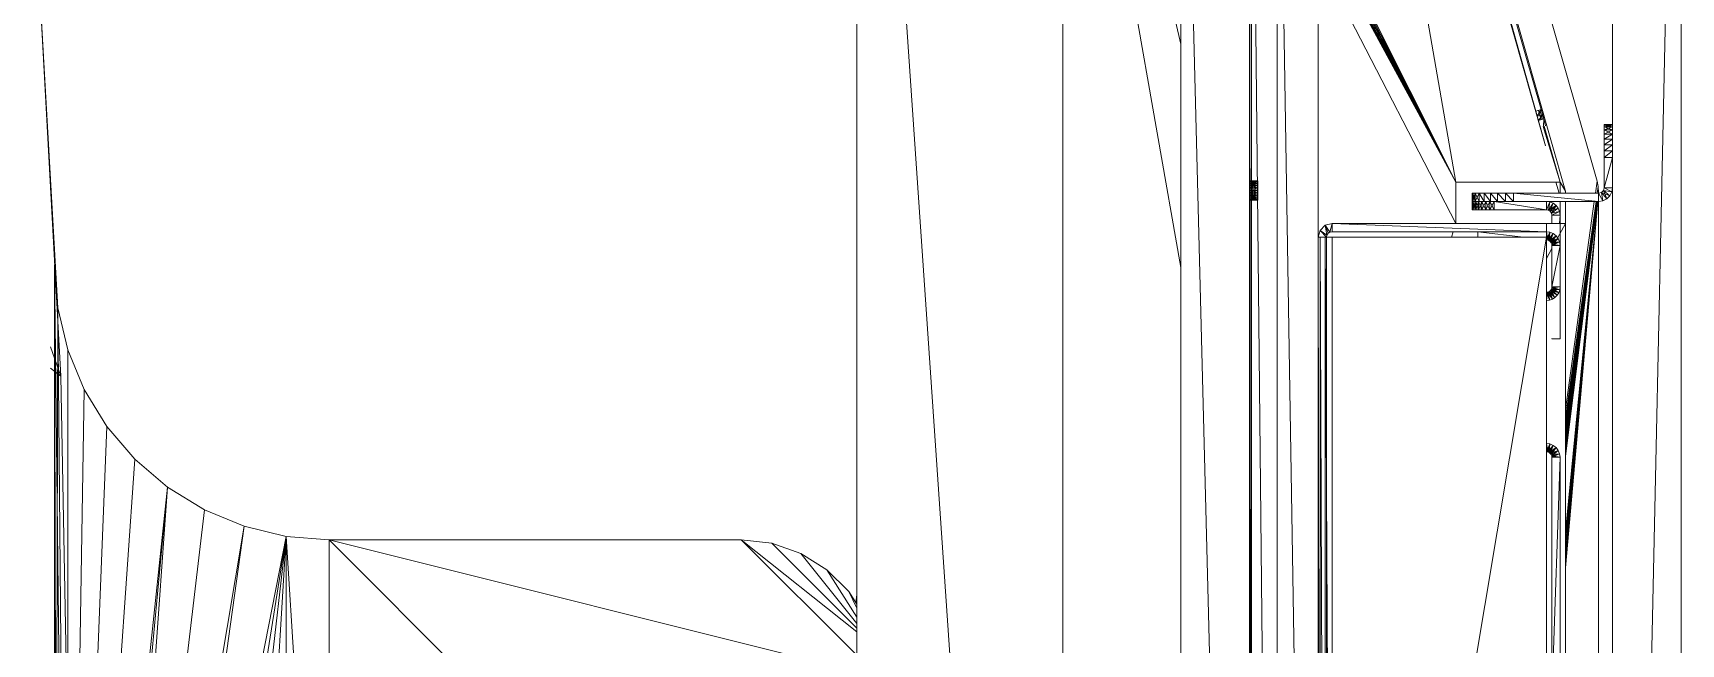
# Model space of a CAD drawing. Header units: millimetres. Extents: x 90978 to 295199, y -4084 to 97293.
# Drawn here: x 171367 to 171967, y 21522 to 21744 of the extents above; entities that cross this region are included whole.
import ezdxf

# ---------------------------------------------------------------- set-up
doc = ezdxf.new("R2010")
doc.units = ezdxf.units.MM
doc.header["$MEASUREMENT"] = 0
doc.layers.get('0').update_dxf_attribs({"linetype": 'CONTINUOUS'})
doc.layers.add('A-DETL-THIN', color=8, linetype='CONTINUOUS', lineweight=9)
doc.layers.add('G-IMPT', color=8, linetype='CONTINUOUS', lineweight=9)

# ---------------------------------------------------------------- blocks, each defined once
blk = doc.blocks.new('Synergy Type 3 - Desk Type 3_dwg_Family - 580997-310579-_3D_-768211-Level 0')
at = {"layer": 'G-IMPT'}
for p, q in [((117.71, 154.07), (-66.55, 143.89)), ((-55.89, 147.7), (-66.55, 143.89)), ((-66.55, 143.89), (-63.65, 147.68)), ((-66.55, 143.89), (-251.06, 140.49))]:
    blk.add_line(p, q, dxfattribs=at)
blk = doc.blocks.new('Synergy Type 3 - Desk Type 3_dwg_Family - 607669-310583-_3D_-768213-Level 0')
at = {"layer": 'G-IMPT'}
for p, q in [((20.53, -395.46), (328.81, -307.38)), ((29.77, -392.82), (72.05, -380.74)), ((29.77, -392.82), (72.13, -381.01)), ((30.32, -394.75), (73.55, -382.4)), ((17.13, -396.43), (42.01, -389.33)), ((18.97, -395.91), (43.83, -388.81)), ((20.53, -395.46), (29.77, -392.82)), ((20.53, -395.46), (27.93, -393.35)), ((23.93, -394.49), (26.37, -393.79)), ((24.25, -395.61), (26.92, -395.72)), ((24.48, -396.41), (26.92, -395.72)), ((27.93, -393.35), (26.37, -393.79)), ((28.48, -395.27), (26.37, -393.79)), ((26.37, -393.79), (26.92, -395.72)), ((30.32, -394.75), (26.92, -395.72)), ((26.92, -395.72), (28.54, -395.26)), ((28.48, -395.27), (26.92, -395.72)), ((27.93, -393.35), (29.77, -392.82)), ((27.93, -393.35), (30.32, -394.75)), ((27.93, -393.35), (28.48, -395.27)), ((30.32, -394.75), (28.48, -395.27)), ((30.32, -394.75), (29.77, -392.82)), ((-3.06, -401.71), (-11.06, -401.71)), ((-3.06, -401.72), (-11.06, -401.75)), ((3.94, -400.2), (-0.06, -401.35)), ((-3.06, -403.71), (-11.06, -403.71))]:
    blk.add_line(p, q, dxfattribs=at)
blk = doc.blocks.new('Synergy Type 3 - Desk Type 3_dwg_Family - 609077-310585-_3D_-768214-Level 0')
at = {"layer": 'G-IMPT'}
for p, q in [((-148.91, -145.34), (-146.06, -145.71)), ((116.42, -383.12), (4.36, -415.13)), ((-136.21, -403.71), (-3.06, -415.42)), ((-135.23, -403.71), (-3.06, -415.42)), ((-133.19, -403.71), (-3.06, -415.41)), ((-129.73, -403.76), (-3.06, -415.41)), ((-126.87, -403.71), (-3.06, -415.4)), ((-123.2, -403.71), (-3.06, -415.39)), ((-95.66, -403.71), (-3.06, -415.3)), ((-94.86, -403.71), (-3.06, -415.3)), ((-93.32, -403.71), (-3.06, -415.29)), ((-91.21, -403.71), (-3.06, -415.28)), ((-88.74, -403.71), (-3.06, -415.27)), ((-86.12, -403.71), (-3.06, -415.25)), ((-83.57, -403.71), (-3.06, -415.24)), ((-81.75, -403.71), (-3.06, -414.81)), ((-78.69, -403.71), (-3.06, -414.11)), ((-495.06, -415.71), (-3.06, -415.71)), ((-0.06, -414.53), (4.36, -415.13)), ((-0.06, -415.23), (2.32, -415.57)), ((0.24, -415.71), (2.32, -415.57)), ((2.32, -415.57), (4.36, -415.13))]:
    blk.add_line(p, q, dxfattribs=at)
blk = doc.blocks.new('Synergy Type 3 - Desk Type 3_dwg_Family - 633481-310595-_3D_-768219-Level 0')
at = {"layer": 'G-IMPT'}
for p, q in [((-14.06, -371.71), (-16.06, -371.71)), ((-16.06, -388.38), (-14.06, -371.71)), ((-14.06, -371.71), (-14.06, -396.71)), ((-182.96, -398.71), (-96.06, -398.71)), ((-182.96, -398.71), (-96.06, -401.71)), ((-96.06, -401.71), (-182.96, -401.71)), ((-96.06, -398.71), (-95.54, -398.64)), ((-96.06, -398.71), (-95.54, -398.64)), ((-96.06, -398.71), (-95.54, -398.64)), ((-95.54, -398.64), (-96.06, -401.71)), ((-96.06, -398.71), (-96.06, -401.71)), ((-96.06, -398.71), (-94.76, -401.54)), ((-94.76, -401.54), (-96.06, -401.71)), ((-94.76, -401.54), (-96.06, -401.71)), ((-94.76, -401.54), (-96.06, -401.71)), ((-95.54, -398.64), (-95.06, -398.44)), ((-95.54, -398.64), (-95.06, -398.44)), ((-95.54, -398.64), (-95.06, -398.44)), ((-95.54, -398.64), (-93.56, -401.04)), ((-95.54, -398.64), (-94.76, -401.54)), ((-95.54, -398.64), (-94.76, -401.54)), ((-95.06, -398.44), (-94.64, -398.13)), ((-95.06, -398.44), (-94.64, -398.13)), ((-95.06, -398.44), (-94.64, -398.13)), ((-95.06, -398.44), (-92.52, -400.25)), ((-95.06, -398.44), (-93.56, -401.04)), ((-95.06, -398.44), (-93.56, -401.04)), ((-95.06, -398.44), (-94.76, -401.54)), ((-93.56, -401.04), (-94.76, -401.54)), ((-93.56, -401.04), (-94.76, -401.54)), ((-93.56, -401.04), (-94.76, -401.54)), ((-94.64, -398.13), (-94.32, -397.71)), ((-94.64, -398.13), (-94.32, -397.71)), ((-94.64, -398.13), (-94.32, -397.71)), ((-94.64, -398.13), (-91.73, -399.21)), ((-94.64, -398.13), (-92.52, -400.25)), ((-94.64, -398.13), (-92.52, -400.25)), ((-94.64, -398.13), (-93.56, -401.04)), ((-94.32, -397.71), (-94.12, -397.23)), ((-94.32, -397.71), (-94.12, -397.23)), ((-94.32, -397.71), (-94.12, -397.23)), ((-94.32, -397.71), (-91.23, -398.01)), ((-94.32, -397.71), (-91.73, -399.21)), ((-94.32, -397.71), (-91.73, -399.21)), ((-94.32, -397.71), (-92.52, -400.25)), ((-94.12, -397.23), (-94.06, -396.71)), ((-94.12, -397.23), (-94.06, -396.71)), ((-94.12, -397.23), (-91.06, -396.71)), ((-94.12, -397.23), (-94.06, -396.71)), ((-94.12, -397.23), (-91.23, -398.01)), ((-94.12, -397.23), (-91.23, -398.01)), ((-94.12, -397.23), (-91.73, -399.21)), ((-94.06, -396.71), (-91.23, -398.01)), ((-92.52, -400.25), (-93.56, -401.04)), ((-92.52, -400.25), (-93.56, -401.04)), ((-92.52, -400.25), (-93.56, -401.04)), ((-91.73, -399.21), (-92.52, -400.25)), ((-91.73, -399.21), (-92.52, -400.25)), ((-91.73, -399.21), (-92.52, -400.25)), ((-91.23, -398.01), (-91.73, -399.21)), ((-91.23, -398.01), (-91.73, -399.21)), ((-91.23, -398.01), (-91.73, -399.21)), ((-91.06, -396.71), (-91.23, -398.01)), ((-91.06, -396.71), (-91.23, -398.01)), ((-91.06, -396.71), (-91.23, -398.01)), ((-38.93, -397.82), (-39.06, -396.71)), ((-38.93, -397.82), (-39.06, -396.71)), ((-36.01, -397.16), (-39.06, -396.71)), ((-38.93, -397.82), (-39.06, -396.71)), ((-36.06, -396.71), (-38.93, -397.82)), ((-36.01, -397.16), (-38.93, -397.82)), ((-36.01, -397.16), (-38.93, -397.82)), ((-35.86, -397.58), (-38.93, -397.82)), ((-38.56, -398.88), (-38.93, -397.82)), ((-38.56, -398.88), (-38.93, -397.82)), ((-38.56, -398.88), (-38.93, -397.82)), ((-36.01, -397.16), (-38.56, -398.88)), ((-35.86, -397.58), (-38.56, -398.88)), ((-35.86, -397.58), (-38.56, -398.88)), ((-35.62, -397.96), (-38.56, -398.88)), ((-37.97, -399.83), (-38.56, -398.88)), ((-37.97, -399.83), (-38.56, -398.88)), ((-37.97, -399.83), (-38.56, -398.88)), ((-35.86, -397.58), (-37.97, -399.83)), ((-35.62, -397.96), (-37.97, -399.83)), ((-35.62, -397.96), (-37.97, -399.83)), ((-35.3, -398.27), (-37.97, -399.83)), ((-37.17, -400.62), (-37.97, -399.83)), ((-37.17, -400.62), (-37.97, -399.83)), ((-37.17, -400.62), (-37.97, -399.83)), ((-35.62, -397.96), (-37.17, -400.62)), ((-35.3, -398.27), (-37.17, -400.62)), ((-35.3, -398.27), (-37.17, -400.62)), ((-34.92, -398.51), (-37.17, -400.62)), ((-36.23, -401.22), (-37.17, -400.62)), ((-36.23, -401.22), (-37.17, -400.62)), ((-36.23, -401.22), (-37.17, -400.62)), ((-35.3, -398.27), (-36.23, -401.22)), ((-34.92, -398.51), (-36.23, -401.22)), ((-34.92, -398.51), (-36.23, -401.22)), ((-34.5, -398.66), (-36.23, -401.22)), ((-35.17, -401.59), (-36.23, -401.22)), ((-35.17, -401.59), (-36.23, -401.22)), ((-35.17, -401.59), (-36.23, -401.22)), ((-36.06, -396.71), (-36.01, -397.16)), ((-36.06, -396.71), (-36.01, -397.16)), ((-36.06, -396.71), (-36.01, -397.16)), ((-36.01, -397.16), (-35.86, -397.58)), ((-36.01, -397.16), (-35.86, -397.58)), ((-36.01, -397.16), (-35.86, -397.58)), ((-35.86, -397.58), (-35.62, -397.96)), ((-35.86, -397.58), (-35.62, -397.96)), ((-35.86, -397.58), (-35.62, -397.96)), ((-35.62, -397.96), (-35.3, -398.27)), ((-35.62, -397.96), (-35.3, -398.27)), ((-35.62, -397.96), (-35.3, -398.27)), ((-35.3, -398.27), (-34.92, -398.51)), ((-35.3, -398.27), (-34.92, -398.51)), ((-35.3, -398.27), (-34.92, -398.51)), ((-34.92, -398.51), (-35.17, -401.59)), ((-34.5, -398.66), (-35.17, -401.59)), ((-34.5, -398.66), (-35.17, -401.59)), ((-34.06, -398.71), (-35.17, -401.59)), ((-34.06, -401.71), (-35.17, -401.59)), ((-34.06, -401.71), (-35.17, -401.59)), ((-34.06, -401.71), (-35.17, -401.59)), ((-34.92, -398.51), (-34.5, -398.66)), ((-34.92, -398.51), (-34.5, -398.66)), ((-34.92, -398.51), (-34.5, -398.66)), ((-34.5, -398.66), (-34.06, -398.71)), ((-34.5, -398.66), (-34.06, -398.71)), ((-34.5, -398.66), (-34.06, -401.71)), ((-34.5, -398.66), (-34.06, -398.71)), ((-34.06, -398.71), (-19.06, -398.71)), ((-34.06, -398.71), (-19.06, -401.71)), ((-34.06, -398.71), (-34.06, -401.71)), ((-19.06, -401.71), (-34.06, -401.71)), ((-19.06, -398.71), (-18.54, -398.64)), ((-19.06, -398.71), (-18.54, -398.64)), ((-19.06, -398.71), (-18.54, -398.64)), ((-18.54, -398.64), (-19.06, -401.71)), ((-19.06, -398.71), (-19.06, -401.71)), ((-19.06, -398.71), (-17.76, -401.54)), ((-17.76, -401.54), (-19.06, -401.71)), ((-17.76, -401.54), (-19.06, -401.71)), ((-17.76, -401.54), (-19.06, -401.71)), ((-18.54, -398.64), (-18.06, -398.44)), ((-18.54, -398.64), (-18.06, -398.44)), ((-18.54, -398.64), (-18.06, -398.44)), ((-18.54, -398.64), (-16.56, -401.04)), ((-18.54, -398.64), (-17.76, -401.54)), ((-18.54, -398.64), (-17.76, -401.54)), ((-18.06, -398.44), (-17.64, -398.13)), ((-18.06, -398.44), (-17.64, -398.13)), ((-18.06, -398.44), (-17.64, -398.13)), ((-18.06, -398.44), (-15.52, -400.25)), ((-18.06, -398.44), (-16.56, -401.04)), ((-18.06, -398.44), (-16.56, -401.04)), ((-18.06, -398.44), (-17.76, -401.54)), ((-16.56, -401.04), (-17.76, -401.54)), ((-16.56, -401.04), (-17.76, -401.54)), ((-16.56, -401.04), (-17.76, -401.54)), ((-17.64, -398.13), (-17.32, -397.71)), ((-17.64, -398.13), (-17.32, -397.71)), ((-17.64, -398.13), (-17.32, -397.71)), ((-17.64, -398.13), (-14.73, -399.21)), ((-17.64, -398.13), (-15.52, -400.25)), ((-17.64, -398.13), (-15.52, -400.25)), ((-17.64, -398.13), (-16.56, -401.04)), ((-17.32, -397.71), (-17.12, -397.23)), ((-17.32, -397.71), (-17.12, -397.23)), ((-17.32, -397.71), (-17.12, -397.23)), ((-17.32, -397.71), (-14.23, -398.01)), ((-17.32, -397.71), (-14.73, -399.21)), ((-17.32, -397.71), (-14.73, -399.21)), ((-17.32, -397.71), (-15.52, -400.25)), ((-17.06, -396.71), (-17.12, -397.23)), ((-17.12, -397.23), (-17.06, -396.71)), ((-17.12, -397.23), (-14.06, -396.71)), ((-17.12, -397.23), (-17.06, -396.71)), ((-17.12, -397.23), (-14.23, -398.01)), ((-17.12, -397.23), (-14.23, -398.01)), ((-17.12, -397.23), (-14.73, -399.21)), ((-17.06, -396.71), (-14.23, -398.01)), ((-15.52, -400.25), (-16.56, -401.04)), ((-15.52, -400.25), (-16.56, -401.04)), ((-15.52, -400.25), (-16.56, -401.04)), ((-16.06, -396.71), (-14.06, -396.71)), ((-14.73, -399.21), (-15.52, -400.25)), ((-14.73, -399.21), (-15.52, -400.25)), ((-14.73, -399.21), (-15.52, -400.25)), ((-14.23, -398.01), (-14.73, -399.21)), ((-14.23, -398.01), (-14.73, -399.21)), ((-14.23, -398.01), (-14.73, -399.21)), ((-14.06, -396.71), (-14.23, -398.01)), ((-14.06, -396.71), (-14.23, -398.01)), ((-14.06, -396.71), (-14.23, -398.01))]:
    blk.add_line(p, q, dxfattribs=at)
blk = doc.blocks.new('Synergy Type 3 - Desk Type 3_dwg_Family - 641585-310597-_3D_-768220-Level 0')
at = {"layer": 'G-IMPT'}
for p, q in [((240.94, -263.71), (-739.06, -263.71)), ((240.94, -263.71), (-739.06, -288.71)), ((-739.06, -288.71), (240.94, -288.71)), ((-724.06, -289.34), (225.94, -288.71)), ((225.94, -289.34), (-724.06, -289.34)), ((225.94, -289.34), (-709.06, -298.71)), ((-209.06, -288.71), (225.94, -288.71)), ((-2.56, -291.71), (-2.56, -288.71)), ((-2.44, -288.71), (-2.56, -288.71)), ((-2.56, -288.71), (-2.44, -288.71)), ((-2.56, -291.71), (-2.44, -288.71)), ((-2.44, -291.71), (-2.56, -288.71)), ((-2.56, -291.71), (-2.44, -291.71)), ((-2.56, -291.71), (-2.44, -291.71)), ((-1.53, -291.71), (-2.56, -291.71)), ((-2.44, -291.71), (-2.09, -288.71)), ((-2.44, -291.71), (-2.44, -288.71)), ((-2.44, -291.71), (-2.44, -288.71)), ((-2.09, -291.71), (-2.44, -288.71)), ((-1.53, -291.71), (-2.44, -291.71)), ((-2.44, -291.71), (-2.09, -291.71)), ((-2.44, -291.71), (-2.09, -291.71)), ((-1.53, -291.71), (-2.44, -291.71)), ((-1.53, -291.71), (-2.09, -288.71)), ((-2.09, -291.71), (-2.09, -288.71)), ((-1.53, -288.71), (-2.09, -291.71)), ((-2.09, -291.71), (-2.09, -288.71)), ((-1.53, -291.71), (-2.09, -291.71)), ((-1.53, -291.71), (-2.09, -291.71)), ((-1.53, -291.71), (-2.09, -291.71)), ((-1.53, -291.71), (-0.81, -288.71)), ((-1.53, -291.71), (-1.53, -288.71)), ((-0.81, -291.71), (-1.53, -288.71)), ((-1.53, -291.71), (-1.53, -288.71)), ((-1.53, -291.71), (-0.81, -291.71)), ((-0.81, -291.71), (-1.53, -291.71)), ((3.42, -291.71), (-1.53, -291.71)), ((-1.53, -291.71), (2.69, -291.71)), ((-1.53, -291.71), (1.85, -291.71)), ((-1.53, -291.71), (-0.81, -291.71)), ((-1.53, -291.71), (0.94, -291.71)), ((-1.53, -291.71), (0.04, -291.71)), ((-0.81, -291.71), (-0.81, -288.71)), ((0.04, -291.71), (-0.81, -288.71)), ((-0.81, -291.71), (0.04, -288.71)), ((-0.81, -291.71), (-0.81, -288.71)), ((-0.81, -291.71), (0.04, -291.71)), ((-0.81, -291.71), (0.04, -291.71)), ((-0.81, -291.71), (3.42, -291.71)), ((0.04, -291.71), (0.04, -288.71)), ((0.94, -291.71), (0.04, -288.71)), ((0.04, -291.71), (0.94, -288.71)), ((0.04, -291.71), (0.04, -288.71)), ((0.04, -291.71), (0.94, -291.71)), ((0.94, -291.71), (0.04, -291.71)), ((3.42, -291.71), (0.04, -291.71)), ((0.94, -291.71), (0.94, -288.71)), ((1.85, -291.71), (0.94, -288.71)), ((0.94, -291.71), (1.85, -288.71)), ((0.94, -291.71), (0.94, -288.71)), ((1.85, -291.71), (0.94, -291.71)), ((0.94, -291.71), (1.85, -291.71)), ((3.42, -291.71), (0.94, -291.71)), ((1.85, -291.71), (2.69, -288.71)), ((1.85, -291.71), (1.85, -288.71)), ((1.85, -291.71), (1.85, -288.71)), ((2.69, -291.71), (1.85, -288.71)), ((2.69, -291.71), (1.85, -291.71)), ((1.85, -291.71), (2.69, -291.71)), ((3.42, -291.71), (1.85, -291.71)), ((2.69, -291.71), (3.42, -288.71)), ((2.69, -291.71), (2.69, -288.71)), ((2.69, -291.71), (2.69, -288.71)), ((3.42, -291.71), (2.69, -288.71)), ((3.42, -291.71), (2.69, -291.71)), ((2.69, -291.71), (3.42, -291.71)), ((3.42, -291.71), (2.69, -291.71)), ((3.42, -291.71), (3.98, -288.71)), ((3.42, -291.71), (3.42, -288.71)), ((3.42, -291.71), (3.42, -288.71)), ((3.42, -288.71), (3.98, -291.71)), ((3.42, -291.71), (4.32, -291.71)), ((3.42, -291.71), (3.98, -291.71)), ((3.42, -291.71), (3.98, -291.71)), ((3.42, -291.71), (4.44, -291.71)), ((3.42, -291.71), (4.32, -291.71)), ((3.42, -291.71), (3.98, -291.71)), ((4.32, -291.71), (3.98, -288.71)), ((3.98, -291.71), (4.32, -288.71)), ((3.98, -291.71), (3.98, -288.71)), ((3.98, -288.71), (3.98, -291.71)), ((4.32, -291.71), (3.98, -291.71)), ((4.32, -291.71), (3.98, -291.71)), ((4.44, -288.71), (4.32, -288.71)), ((4.44, -288.71), (4.32, -288.71)), ((4.44, -291.71), (4.32, -288.71)), ((4.32, -291.71), (4.32, -288.71)), ((4.32, -291.71), (4.44, -288.71)), ((4.32, -291.71), (4.32, -288.71)), ((4.44, -291.71), (4.32, -291.71)), ((4.44, -291.71), (4.32, -291.71)), ((4.44, -291.71), (4.44, -288.71)), ((210.94, -298.71), (-710.55, -313.71)), ((210.94, -298.71), (-709.06, -298.71)), ((212.44, -313.71), (-16.06, -313.71))]:
    blk.add_line(p, q, dxfattribs=at)
blk = doc.blocks.new('Synergy Type 3 - Desk Type 3_dwg_Family - 677673-310599-_3D_-768221-Level 0')
at = {"layer": 'G-IMPT'}
for p, q in [((-16.06, -313.71), (-482.06, -313.71)), ((-482.06, -314.38), (-16.06, -313.71)), ((-482.06, -316.21), (-16.06, -314.38)), ((-16.06, -314.38), (-482.06, -314.38)), ((-482.06, -318.71), (-16.06, -316.21)), ((-16.06, -316.21), (-482.06, -316.21)), ((-16.06, -316.71), (-482.06, -316.71)), ((-16.06, -314.38), (-16.06, -313.71)), ((-16.06, -313.71), (-13.56, -314.38)), ((-16.06, -316.21), (-16.06, -314.38)), ((-16.06, -316.71), (-13.56, -314.38)), ((-16.06, -318.71), (-16.06, -316.21)), ((-16.06, -316.71), (-16.06, -316.98)), ((-16.06, -316.71), (-15.29, -316.86)), ((-15.29, -316.86), (-16.06, -316.71)), ((-15.29, -316.86), (-16.06, -316.71)), ((-13.56, -314.38), (-15.29, -316.86)), ((-11.73, -316.21), (-15.29, -316.86)), ((-14.64, -317.3), (-15.29, -316.86)), ((-14.64, -317.3), (-15.29, -316.86)), ((-14.64, -317.3), (-15.29, -316.86)), ((-11.73, -316.21), (-14.64, -317.3)), ((-11.73, -316.21), (-14.64, -317.3)), ((-14.21, -317.95), (-14.64, -317.3)), ((-14.21, -317.95), (-14.64, -317.3)), ((-14.21, -317.95), (-14.64, -317.3)), ((-11.73, -316.21), (-14.21, -317.95)), ((-13.56, -314.38), (-11.73, -316.21)), ((-11.06, -318.71), (-11.73, -316.21)), ((-16.06, -396.71), (-482.06, -318.71)), ((-482.06, -318.71), (-16.06, -318.71)), ((-16.06, -396.71), (-16.06, -318.71)), ((-14.06, -318.71), (-14.21, -317.95)), ((-11.06, -318.71), (-14.21, -317.95)), ((-14.06, -371.71), (-14.06, -318.71)), ((-11.06, -318.71), (-14.06, -396.71)), ((-11.06, -318.71), (-14.06, -318.71)), ((-11.06, -318.71), (-11.06, -396.71)), ((-482.06, -396.71), (-16.06, -396.71)), ((-14.06, -396.71), (-11.06, -396.71))]:
    blk.add_line(p, q, dxfattribs=at)
blk = doc.blocks.new('Synergy Type 3 - Desk Type 3_dwg_Family - 678409-310601-_3D_-768222-Level 0')
at = {"layer": 'G-IMPT'}
for p, q in [((325.94, -145.71), (-824.06, -145.71)), ((325.94, -145.71), (-766.06, -220.71)), ((-766.06, -220.71), (267.94, -220.71))]:
    blk.add_line(p, q, dxfattribs=at)
blk = doc.blocks.new('Synergy Type 3 - Desk Type 3_dwg_Family - 680513-310603-_3D_-768223-Level 0')
at = {"layer": 'G-IMPT'}
for p, q in [((-27.13, -263.71), (217.11, -220.71)), ((54.15, -263.71), (235.97, -220.71)), ((-11.06, -363.71), (85.74, -313.71)), ((3.94, -363.71), (96.62, -313.71)), ((3.94, -363.71), (95.93, -313.71)), ((3.94, -363.71), (97.52, -313.71)), ((3.94, -363.71), (98.59, -313.71)), ((3.94, -363.71), (99.79, -313.71)), ((3.94, -363.71), (101.06, -313.71)), ((3.94, -363.71), (102.35, -313.71)), ((3.94, -363.71), (103.61, -313.71)), ((3.94, -363.71), (232.08, -324.07)), ((-14.06, -362.82), (-16.06, -362.23)), ((3.94, -363.71), (-11.06, -363.71)), ((3.94, -401.71), (3.94, -363.71)), ((74.02, -382.75), (1.07, -403.6)), ((3.94, -401.71), (24.24, -395.57)), ((26.67, -394.84), (30.05, -393.81)), ((26.79, -395.27), (30.19, -394.31)), ((-20.19, -398.71), (-23.84, -396.71)), ((-11.06, -403.71), (-19.06, -399.33)), ((-11.06, -396.71), (-11.06, -403.71)), ((-0.06, -401.71), (3.94, -401.71)), ((3.94, -401.71), (0.66, -403.68)), ((3.94, -401.71), (1.07, -403.6)), ((3.94, -401.71), (24.35, -395.96)), ((-11.06, -403.71), (-169.96, -403.71)), ((-11.06, -403.71), (-12.63, -403.71)), ((0.24, -403.71), (0.66, -403.68)), ((0.66, -403.68), (1.07, -403.6))]:
    blk.add_line(p, q, dxfattribs=at)
blk = doc.blocks.new('Synergy Type 3 - Desk Type 3_dwg_Family - 681681-310605-_3D_-768224-Level 0')
at = {"layer": 'G-IMPT'}
for p, q in [((-6.06, -369.87), (-6.06, -369.71)), ((-3.06, -369.71), (-6.06, -369.71)), ((-6.06, -369.87), (-6.06, -369.71)), ((-6.06, -369.71), (-3.06, -369.71)), ((-6.06, -377.71), (-6.06, -369.71)), ((-6.06, -377.71), (-6.06, -369.71)), ((-6.06, -377.71), (-6.06, -369.71)), ((-6.06, -377.71), (-6.06, -369.71)), ((-6.06, -377.71), (-6.06, -369.71)), ((-6.06, -369.87), (-3.06, -369.71)), ((-6.06, -369.71), (-3.06, -369.71)), ((-3.06, -369.87), (-6.06, -369.71)), ((-6.06, -369.71), (-6.06, -377.71)), ((-6.06, -369.71), (-6.06, -377.71)), ((-6.06, -369.71), (-6.06, -377.71)), ((-6.06, -369.71), (-6.06, -377.71)), ((-6.06, -369.87), (-6.06, -370.32)), ((-6.06, -370.32), (-6.06, -369.87)), ((-6.06, -377.71), (-6.06, -369.87)), ((-6.06, -377.71), (-6.06, -369.87)), ((-6.06, -369.87), (-3.06, -369.87)), ((-3.06, -369.87), (-6.06, -370.32)), ((-3.06, -370.32), (-6.06, -369.87)), ((-6.06, -369.87), (-3.06, -369.87)), ((-6.06, -369.87), (-6.06, -377.71)), ((-6.06, -370.32), (-6.06, -371.06)), ((-6.06, -371.06), (-6.06, -370.32)), ((-6.06, -377.71), (-6.06, -370.32)), ((-6.06, -370.32), (-3.06, -370.32)), ((-3.06, -370.32), (-6.06, -371.06)), ((-3.06, -371.06), (-6.06, -370.32)), ((-6.06, -370.32), (-3.06, -370.32)), ((-6.06, -370.32), (-6.06, -377.71)), ((-6.06, -371.06), (-6.06, -372.05)), ((-6.06, -372.05), (-6.06, -371.06)), ((-6.06, -377.71), (-6.06, -371.06)), ((-6.06, -371.06), (-3.06, -371.06)), ((-3.06, -371.06), (-6.06, -372.05)), ((-3.06, -372.05), (-6.06, -371.06)), ((-6.06, -371.06), (-3.06, -371.06)), ((-6.06, -371.06), (-6.06, -377.71)), ((-3.06, -369.71), (-3.06, -369.87)), ((-3.06, -369.87), (-3.06, -369.71)), ((-3.06, -372.24), (-3.06, -369.71)), ((-3.06, -372.24), (-3.06, -369.71)), ((-3.06, -372.24), (-3.06, -369.71)), ((-3.06, -372.24), (-3.06, -369.71)), ((-3.06, -372.24), (-3.06, -369.71)), ((-3.06, -372.24), (-3.06, -369.71)), ((-3.06, -369.71), (-3.06, -372.24)), ((-3.06, -369.71), (-3.06, -372.24)), ((-3.06, -369.71), (-3.06, -372.24)), ((-3.06, -369.87), (-3.06, -370.32)), ((-3.06, -370.32), (-3.06, -369.87)), ((-3.06, -372.24), (-3.06, -369.87)), ((-3.06, -369.87), (-3.06, -372.24)), ((-3.06, -369.87), (-3.06, -372.24)), ((-3.06, -370.32), (-3.06, -371.06)), ((-3.06, -371.06), (-3.06, -370.32)), ((-3.06, -372.24), (-3.06, -370.32)), ((-3.06, -370.32), (-3.06, -372.24)), ((-3.06, -371.06), (-3.06, -372.05)), ((-3.06, -372.05), (-3.06, -371.06)), ((-3.06, -372.24), (-3.06, -371.06)), ((-3.06, -371.06), (-3.06, -372.24)), ((-6.06, -372.05), (-6.06, -373.27)), ((-6.06, -373.27), (-6.06, -372.05)), ((-6.06, -377.71), (-6.06, -372.05)), ((-6.06, -372.05), (-3.06, -372.05)), ((-3.06, -372.05), (-6.06, -373.27)), ((-3.06, -373.27), (-6.06, -372.05)), ((-6.06, -372.05), (-3.06, -372.05)), ((-6.06, -372.05), (-6.06, -377.71)), ((-6.06, -373.27), (-6.06, -374.65)), ((-6.06, -374.65), (-6.06, -373.27)), ((-6.06, -377.71), (-6.06, -373.27)), ((-6.06, -373.27), (-3.06, -373.27)), ((-3.06, -373.27), (-6.06, -374.65)), ((-3.06, -374.65), (-6.06, -373.27)), ((-6.06, -373.27), (-3.06, -373.27)), ((-6.06, -373.27), (-6.06, -377.71)), ((-6.06, -374.65), (-6.06, -376.15)), ((-6.06, -376.15), (-6.06, -374.65)), ((-6.06, -377.71), (-6.06, -374.65)), ((-6.06, -374.65), (-3.06, -374.65)), ((-3.06, -374.65), (-6.06, -376.15)), ((-3.06, -376.15), (-6.06, -374.65)), ((-6.06, -374.65), (-3.06, -374.65)), ((-6.06, -374.65), (-6.06, -377.71)), ((-6.06, -376.15), (-6.06, -377.71)), ((-6.06, -376.15), (-6.06, -377.71)), ((-6.06, -377.71), (-6.06, -376.15)), ((-6.06, -377.71), (-6.06, -376.15)), ((-6.06, -376.15), (-3.06, -376.15)), ((-3.06, -376.15), (-6.06, -377.71)), ((-6.06, -376.15), (-3.06, -377.71)), ((-6.06, -376.15), (-3.06, -376.15)), ((-6.06, -376.15), (-6.06, -377.71)), ((-6.06, -376.15), (-6.06, -377.71)), ((-6.06, -377.71), (-6.06, -396.71)), ((-6.06, -377.71), (-3.06, -377.71)), ((-3.06, -377.71), (-6.06, -396.71)), ((-53.06, -398.71), (-53.06, -401.71)), ((-53.06, -398.71), (-52.9, -398.71)), ((-52.9, -401.71), (-53.06, -401.71)), ((-53.06, -401.71), (-45.06, -401.71)), ((-53.06, -401.71), (-34.06, -401.71)), ((-52.9, -401.71), (-45.06, -401.71)), ((-52.9, -401.71), (-45.06, -401.71)), ((-52.45, -401.71), (-45.06, -401.71)), ((-52.45, -401.71), (-45.06, -401.71)), ((-19.06, -401.71), (-8.06, -401.71)), ((-11.06, -398.71), (-8.06, -398.71)), ((-11.06, -401.47), (-8.06, -401.71)), ((-11.06, -401.71), (-8.06, -401.71)), ((-8.06, -398.71), (-7.29, -398.56)), ((-8.06, -398.71), (-7.29, -398.56)), ((-8.06, -398.71), (-7.29, -398.56)), ((-8.06, -398.71), (-6.76, -401.54)), ((-8.06, -398.71), (-6.76, -401.54)), ((-8.06, -398.71), (-8.06, -401.71)), ((-8.06, -401.71), (-6.76, -401.54)), ((-6.76, -401.54), (-8.06, -401.71)), ((-6.76, -401.54), (-8.06, -401.71)), ((-7.29, -398.56), (-6.64, -398.13)), ((-7.29, -398.56), (-6.64, -398.13)), ((-7.29, -398.56), (-6.64, -398.13)), ((-7.29, -398.56), (-4.52, -400.25)), ((-7.29, -398.56), (-5.56, -401.04)), ((-7.29, -398.56), (-6.76, -401.54)), ((-7.29, -398.56), (-5.56, -401.04)), ((-7.29, -398.56), (-6.76, -401.54)), ((-5.56, -401.04), (-6.76, -401.54)), ((-5.56, -401.04), (-6.76, -401.54)), ((-5.56, -401.04), (-6.76, -401.54)), ((-6.64, -398.13), (-6.21, -397.48)), ((-6.64, -398.13), (-6.21, -397.48)), ((-6.64, -398.13), (-6.21, -397.48)), ((-6.64, -398.13), (-3.73, -399.21)), ((-6.64, -398.13), (-4.52, -400.25)), ((-6.64, -398.13), (-4.52, -400.25)), ((-6.64, -398.13), (-5.56, -401.04)), ((-6.06, -396.71), (-6.21, -397.48)), ((-6.21, -397.48), (-6.06, -396.71)), ((-6.21, -397.48), (-6.06, -396.71)), ((-6.21, -397.48), (-3.23, -398.01)), ((-6.21, -397.48), (-3.73, -399.21)), ((-6.21, -397.48), (-3.23, -398.01)), ((-6.21, -397.48), (-3.73, -399.21)), ((-6.21, -397.48), (-4.52, -400.25)), ((-6.06, -396.71), (-3.06, -396.71)), ((-6.06, -396.71), (-3.23, -398.01)), ((-6.06, -396.71), (-3.23, -398.01)), ((-4.52, -400.25), (-5.56, -401.04)), ((-4.52, -400.25), (-5.56, -401.04)), ((-4.52, -400.25), (-5.56, -401.04)), ((-3.73, -399.21), (-4.52, -400.25)), ((-3.73, -399.21), (-4.52, -400.25)), ((-3.73, -399.21), (-4.52, -400.25)), ((-3.23, -398.01), (-3.73, -399.21)), ((-3.23, -398.01), (-3.73, -399.21)), ((-3.23, -398.01), (-3.73, -399.21)), ((-3.06, -396.71), (-3.23, -398.01)), ((-3.06, -396.71), (-3.23, -398.01)), ((-3.06, -396.71), (-3.23, -398.01))]:
    blk.add_line(p, q, dxfattribs=at)
blk = doc.blocks.new('Synergy Type 3 - Desk Type 3_dwg_Family - 685073-310609-_3D_-768226-Level 0')
at = {"layer": 'G-IMPT'}
for p, q in [((-3.06, -370), (-3.06, -369.71)), ((-0.06, -369.71), (-3.06, -369.71)), ((-3.06, -369.71), (-0.06, -369.71)), ((-3.06, -369.71), (-3.06, -370)), ((-3.06, -370), (-0.06, -369.71)), ((-3.06, -369.71), (-0.06, -369.71)), ((-3.06, -369.71), (-3.06, -372.24)), ((-3.06, -369.71), (-3.06, -372.24)), ((-3.06, -369.71), (-3.06, -372.24)), ((-3.06, -369.71), (-3.06, -372.24)), ((-0.06, -370), (-3.06, -369.71)), ((-3.06, -369.71), (-3.06, -372.24)), ((-3.06, -369.71), (-3.06, -372.24)), ((-3.06, -370.85), (-3.06, -370)), ((-3.06, -370), (-3.06, -370.85)), ((-3.06, -370.85), (-0.06, -370)), ((-0.06, -370), (-3.06, -370)), ((-3.06, -370), (-3.06, -372.24)), ((-3.06, -370), (-3.06, -372.24)), ((-0.06, -370), (-3.06, -370)), ((-3.06, -370), (-0.06, -370.85)), ((-3.06, -370), (-3.06, -372.24)), ((-3.06, -370), (-3.06, -372.24)), ((-3.06, -372.24), (-3.06, -370.85)), ((-3.06, -370.85), (-3.06, -372.24)), ((-3.06, -372.24), (-0.06, -370.85)), ((-0.06, -370.85), (-3.06, -370.85)), ((-3.06, -370.85), (-3.06, -372.24)), ((-0.06, -370.85), (-3.06, -370.85)), ((-3.06, -370.85), (-0.06, -372.24)), ((-3.06, -370.85), (-3.06, -372.24)), ((-0.06, -370), (-0.06, -369.71)), ((-0.06, -370), (-0.06, -369.71)), ((-0.06, -369.71), (-0.06, -372.24)), ((-0.06, -369.71), (-0.06, -372.24)), ((-0.06, -369.71), (-0.06, -372.24)), ((-0.06, -369.71), (-0.06, -372.24)), ((-0.06, -369.71), (-0.06, -372.24)), ((-0.06, -369.71), (-0.06, -372.24)), ((-0.06, -370.85), (-0.06, -370)), ((-0.06, -370), (-0.06, -370.85)), ((-0.06, -370), (-0.06, -372.24)), ((-0.06, -370), (-0.06, -372.24)), ((-0.06, -370), (-0.06, -372.24)), ((-0.06, -370), (-0.06, -372.24)), ((-0.06, -370), (-0.06, -372.24)), ((-0.06, -372.24), (-0.06, -370.85)), ((-0.06, -370.85), (-0.06, -372.24)), ((-0.06, -370.85), (-0.06, -372.24)), ((-0.06, -370.85), (-0.06, -372.24)), ((-3.06, -374.1), (-3.06, -372.24)), ((-3.06, -374.1), (-0.06, -372.24)), ((-0.06, -372.24), (-3.06, -372.24)), ((-3.06, -376.38), (-3.06, -374.1)), ((-3.06, -376.38), (-0.06, -374.1)), ((-0.06, -374.1), (-3.06, -374.1)), ((-3.06, -378.97), (-3.06, -376.38)), ((-3.06, -378.97), (-0.06, -376.38)), ((-0.06, -376.38), (-3.06, -376.38)), ((-0.06, -374.1), (-0.06, -372.24)), ((-0.06, -376.38), (-0.06, -374.1)), ((-0.06, -378.97), (-0.06, -376.38)), ((-3.06, -381.78), (-3.06, -378.97)), ((-3.06, -381.78), (-0.06, -378.97)), ((-0.06, -378.97), (-3.06, -378.97)), ((-3.06, -384.71), (-3.06, -381.78)), ((-0.06, -381.78), (-3.06, -384.71)), ((-0.06, -381.78), (-3.06, -381.78)), ((-0.06, -381.78), (-0.06, -378.97)), ((-0.06, -381.78), (-0.06, -384.71)), ((-3.06, -384.71), (-3.06, -415.71)), ((-3.06, -384.71), (-0.06, -384.71)), ((-0.06, -384.71), (-3.06, -415.71)), ((-0.06, -384.71), (-0.06, -415.71)), ((-2.81, -417.26), (-3.06, -415.71)), ((-2.81, -417.26), (-3.06, -415.71)), ((-0.06, -415.71), (-3.06, -415.71)), ((-2.81, -417.26), (-3.06, -415.71)), ((-0.06, -415.71), (-2.81, -417.26)), ((-0.06, -415.71), (-2.81, -417.26)), ((0.21, -416.71), (-2.81, -417.26)), ((0.21, -416.71), (-2.81, -417.26)), ((-2.1, -418.65), (-2.81, -417.26)), ((-2.1, -418.65), (-2.81, -417.26)), ((-2.1, -418.65), (-2.81, -417.26)), ((0.21, -416.71), (-2.1, -418.65)), ((0.21, -416.71), (-2.1, -418.65)), ((0.94, -417.44), (-2.1, -418.65)), ((-0.99, -419.76), (-2.1, -418.65)), ((-0.99, -419.76), (-2.1, -418.65)), ((-0.99, -419.76), (-2.1, -418.65)), ((0.21, -416.71), (-0.99, -419.76)), ((0.94, -417.44), (-0.99, -419.76)), ((0.94, -417.44), (-0.99, -419.76)), ((0.4, -420.47), (-0.99, -419.76)), ((0.4, -420.47), (-0.99, -419.76)), ((0.4, -420.47), (-0.99, -419.76)), ((-0.06, -415.71), (0.21, -416.71)), ((0.21, -416.71), (-0.06, -415.71)), ((-0.06, -415.71), (0.21, -416.71)), ((0.21, -416.71), (0.94, -417.44)), ((0.21, -416.71), (0.94, -417.44)), ((0.21, -416.71), (0.94, -417.44)), ((0.94, -417.44), (0.4, -420.47)), ((0.94, -417.44), (0.4, -420.47)), ((1.94, -417.71), (0.4, -420.47)), ((1.94, -417.71), (0.4, -420.47)), ((1.94, -417.71), (0.94, -417.44)), ((1.94, -417.71), (0.94, -417.44)), ((1.94, -417.71), (0.94, -417.44)), ((12.94, -417.71), (1.94, -417.71)), ((12.94, -420.71), (1.94, -417.71)), ((1.94, -417.71), (1.94, -420.71)), ((12.94, -417.71), (15.29, -417.71)), ((15.29, -420.71), (12.94, -417.71)), ((12.94, -417.71), (12.94, -420.71)), ((15.29, -417.71), (17.54, -417.71)), ((15.29, -420.71), (15.29, -417.71)), ((15.29, -417.71), (17.54, -420.71)), ((17.54, -417.71), (19.61, -417.71)), ((17.54, -420.71), (17.54, -417.71)), ((17.54, -417.71), (19.61, -420.71)), ((19.61, -417.71), (21.43, -417.71)), ((19.61, -420.71), (19.61, -417.71)), ((19.61, -417.71), (21.43, -420.71)), ((22.92, -417.71), (21.43, -417.71)), ((21.43, -417.71), (22.92, -417.71)), ((21.43, -417.71), (22.92, -417.71)), ((21.43, -417.71), (22.92, -417.71)), ((21.43, -417.71), (24.03, -417.71)), ((21.43, -417.71), (24.71, -417.71)), ((21.43, -417.71), (24.71, -417.71)), ((21.43, -417.71), (24.94, -417.71)), ((21.43, -417.71), (24.94, -417.71)), ((21.43, -417.71), (24.94, -417.71)), ((21.43, -417.71), (24.94, -417.71)), ((21.43, -417.71), (24.94, -417.71)), ((21.43, -417.71), (24.71, -417.71)), ((24.71, -417.71), (21.43, -417.71)), ((24.03, -417.71), (21.43, -417.71)), ((22.92, -417.71), (21.43, -420.71)), ((22.92, -417.71), (21.43, -417.71)), ((22.92, -417.71), (21.43, -417.71)), ((21.43, -420.71), (21.43, -417.71)), ((21.43, -417.71), (22.92, -420.71)), ((24.94, -417.71), (21.43, -417.71)), ((24.94, -417.71), (21.43, -417.71)), ((24.03, -417.71), (22.92, -417.71)), ((22.92, -417.71), (24.03, -417.71)), ((24.03, -417.71), (22.92, -420.71)), ((22.92, -420.71), (22.92, -417.71)), ((22.92, -420.71), (22.92, -417.71)), ((22.92, -417.71), (24.03, -420.71)), ((24.71, -417.71), (24.03, -417.71)), ((24.03, -417.71), (24.71, -417.71)), ((24.71, -417.71), (24.03, -420.71)), ((24.03, -420.71), (24.03, -417.71)), ((24.03, -420.71), (24.03, -417.71)), ((24.03, -417.71), (24.71, -420.71)), ((24.94, -417.71), (24.71, -417.71)), ((24.71, -417.71), (24.94, -417.71)), ((24.71, -420.71), (24.94, -417.71)), ((24.71, -420.71), (24.71, -417.71)), ((24.71, -420.71), (24.71, -417.71)), ((24.71, -417.71), (24.94, -420.71)), ((24.94, -417.71), (24.94, -420.71)), ((24.94, -420.71), (24.94, -417.71)), ((24.94, -420.71), (24.94, -417.71)), ((1.94, -420.71), (0.4, -420.47)), ((1.94, -420.71), (0.4, -420.47)), ((1.94, -420.71), (0.4, -420.47))]:
    blk.add_line(p, q, dxfattribs=at)
blk = doc.blocks.new('Synergy Type 3 - Desk Type 3_dwg_Family - 687609-310611-_3D_-768227-Level 0')
at = {"layer": 'G-IMPT'}
for p, q in [((325.94, -420.71), (-824.06, -420.71)), ((325.94, -445.71), (-824.06, -420.71)), ((-824.06, -445.71), (325.94, -445.71))]:
    blk.add_line(p, q, dxfattribs=at)
blk = doc.blocks.new('Synergy Type 3 - Desk Type 3_dwg_Family - 694305-310617-_3D_-768230-Level 0')
at = {"layer": 'G-IMPT'}
for p, q in [((-26.06, 146.29), (-476.06, 146.29)), ((-26.06, 146.29), (-460.41, 145.06)), ((-26.06, 146.29), (-445.15, 141.39)), ((-41.7, 145.06), (-445.15, 141.39)), ((-56.96, 141.39), (-41.7, 145.06)), ((-41.7, 145.06), (-26.06, 146.29)), ((-106.96, 105.07), (-445.15, 141.39)), ((-96.77, 117), (-445.15, 141.39)), ((-84.83, 127.19), (-445.15, 141.39)), ((-71.46, 135.39), (-445.15, 141.39)), ((-56.96, 141.39), (-445.15, 141.39)), ((-71.46, 135.39), (-56.96, 141.39)), ((-106.96, 105.07), (-430.66, 135.39)), ((-84.83, 127.19), (-71.46, 135.39)), ((-121.16, 77.19), (-417.28, 127.19)), ((-115.16, 91.69), (-417.28, 127.19)), ((-106.96, 105.07), (-417.28, 127.19)), ((-96.77, 117), (-84.83, 127.19)), ((-124.82, 61.93), (-405.35, 117)), ((-121.16, 77.19), (-405.35, 117)), ((-106.96, 105.07), (-96.77, 117)), ((-124.82, 61.93), (-395.15, 105.07)), ((-115.16, 91.69), (-106.96, 105.07)), ((-124.82, 61.93), (-386.96, 91.69)), ((-121.16, 77.19), (-115.16, 91.69)), ((-124.82, 61.93), (-380.95, 77.19)), ((-124.82, 61.93), (-121.16, 77.19)), ((-124.82, 61.93), (-377.29, 61.93)), ((-124.82, 61.93), (-376.06, 46.29)), ((-126.06, 46.29), (-124.82, 61.93)), ((-126.06, 46.29), (-376.06, 46.29)), ((-318.06, -145.71), (-126.06, 46.29)), ((-174.06, -145.71), (-126.06, 46.29)), ((-126.06, -103.71), (-126.06, 46.29)), ((-168.06, -145.71), (-126.06, -103.71)), ((-159.55, -145.71), (-126.06, -103.71)), ((-127.31, -114.84), (-126.06, -103.71)), ((-158.18, -145.71), (-127.31, -114.84)), ((-131.01, -125.41), (-127.31, -114.84)), ((-156.47, -145.71), (-131.01, -125.41)), ((-136.96, -134.89), (-131.01, -125.41)), ((-154.19, -145.71), (-136.96, -134.89)), ((-144.88, -142.8), (-136.96, -134.89)), ((-150.92, -145.71), (-144.88, -142.8)), ((-149.51, -145.71), (-144.88, -142.8))]:
    blk.add_line(p, q, dxfattribs=at)

msp = doc.modelspace()

# ---------------------------------------------------------------- linework, layer by layer
at = {"layer": 'A-DETL-THIN'}
for p, q in [((171376.51, 21644.36), (171367.5, 21803.77)), ((171375.28, 21210.01), (171376.51, 21644.36))]:
    msp.add_line(p, q, dxfattribs=at)

# ---------------------------------------------------------------- block references
at = {"rotation": 90.00000000000007}
for name in ['Synergy Type 3 - Desk Type 3_dwg_Family - 609077-310585-_3D_-768214-Level 0', 'Synergy Type 3 - Desk Type 3_dwg_Family - 609077-310585-_3D_-768214-Level 0', 'Synergy Type 3 - Desk Type 3_dwg_Family - 678409-310601-_3D_-768222-Level 0', 'Synergy Type 3 - Desk Type 3_dwg_Family - 678409-310601-_3D_-768222-Level 0', 'Synergy Type 3 - Desk Type 3_dwg_Family - 687609-310611-_3D_-768227-Level 0', 'Synergy Type 3 - Desk Type 3_dwg_Family - 687609-310611-_3D_-768227-Level 0', 'Synergy Type 3 - Desk Type 3_dwg_Family - 607669-310583-_3D_-768213-Level 0', 'Synergy Type 3 - Desk Type 3_dwg_Family - 607669-310583-_3D_-768213-Level 0', 'Synergy Type 3 - Desk Type 3_dwg_Family - 680513-310603-_3D_-768223-Level 0', 'Synergy Type 3 - Desk Type 3_dwg_Family - 680513-310603-_3D_-768223-Level 0', 'Synergy Type 3 - Desk Type 3_dwg_Family - 580997-310579-_3D_-768211-Level 0', 'Synergy Type 3 - Desk Type 3_dwg_Family - 580997-310579-_3D_-768211-Level 0', 'Synergy Type 3 - Desk Type 3_dwg_Family - 641585-310597-_3D_-768220-Level 0', 'Synergy Type 3 - Desk Type 3_dwg_Family - 641585-310597-_3D_-768220-Level 0', 'Synergy Type 3 - Desk Type 3_dwg_Family - 685073-310609-_3D_-768226-Level 0', 'Synergy Type 3 - Desk Type 3_dwg_Family - 685073-310609-_3D_-768226-Level 0', 'Synergy Type 3 - Desk Type 3_dwg_Family - 681681-310605-_3D_-768224-Level 0', 'Synergy Type 3 - Desk Type 3_dwg_Family - 681681-310605-_3D_-768224-Level 0', 'Synergy Type 3 - Desk Type 3_dwg_Family - 677673-310599-_3D_-768221-Level 0', 'Synergy Type 3 - Desk Type 3_dwg_Family - 677673-310599-_3D_-768221-Level 0', 'Synergy Type 3 - Desk Type 3_dwg_Family - 633481-310595-_3D_-768219-Level 0', 'Synergy Type 3 - Desk Type 3_dwg_Family - 633481-310595-_3D_-768219-Level 0', 'Synergy Type 3 - Desk Type 3_dwg_Family - 694305-310617-_3D_-768230-Level 0', 'Synergy Type 3 - Desk Type 3_dwg_Family - 694305-310617-_3D_-768230-Level 0']:
    msp.add_blockref(name, (171521.57, 21686.06), dxfattribs=at)

doc.saveas('drawing.dxf')
